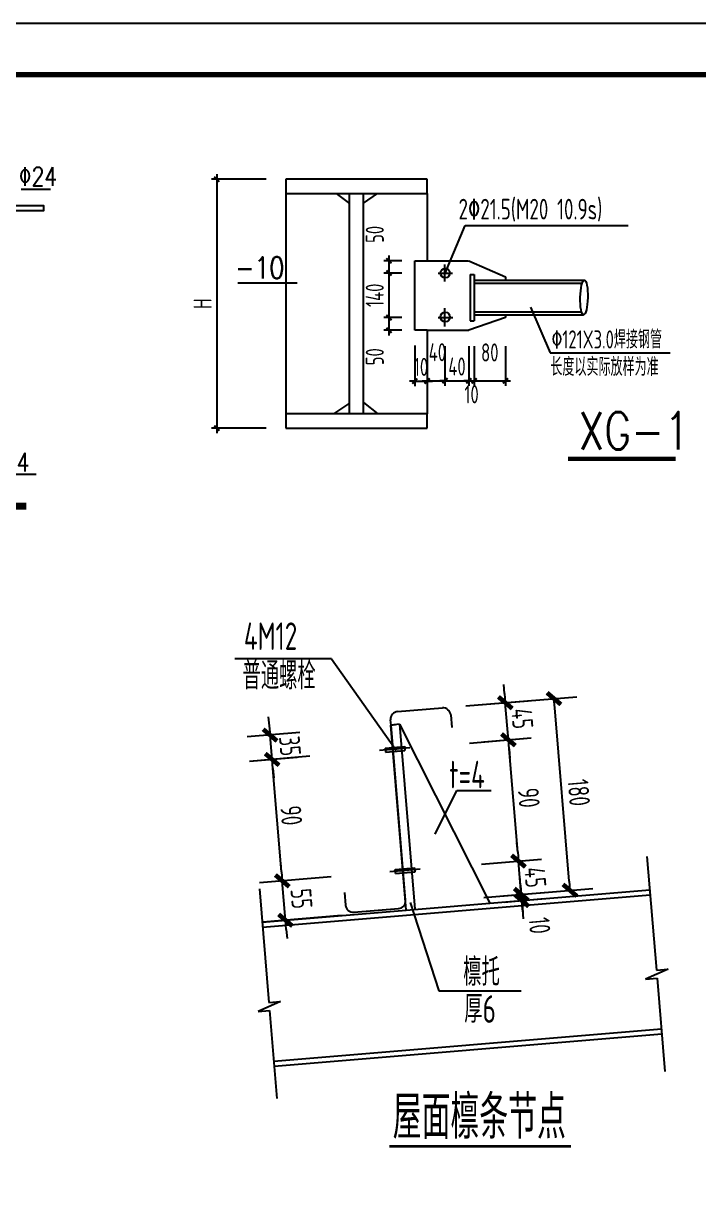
# Model space of a CAD drawing. Header units: millimetres. Extents: x 4533265 to 4958735, y 18976699 to 19555898.
# Drawn here: x 4680953 to 4694088, y 19041831 to 19064398 of the extents above; entities that cross this region are included whole.
import ezdxf

# ---------------------------------------------------------------- set-up
doc = ezdxf.new("R2010")
doc.units = ezdxf.units.MM
doc.header["$LTSCALE"] = 1000
doc.header["$MEASUREMENT"] = 0
doc.linetypes.add('DOTE', pattern=[2.42, 2, -0.2, 0.02, -0.2])
doc.layers.get('Defpoints').update_dxf_attribs({"color": 1})
for name, color, linetype in [('1', 7, 'Continuous'), ('1001', 3, 'Continuous'), ('3T_WOOD', 21, 'Continuous'), ('GL', 2, 'Continuous'), ('PUB_DIM', 161, 'Continuous'), ('PUB_TEXT', 7, 'Continuous'), ('TEXT', 7, 'Continuous'), ('THIN', 7, 'Continuous'), ('TK', 4, 'Continuous'), ('图层1', 8, 'Continuous'), ('折断号', 3, 'Continuous'), ('文字', 4, 'Continuous'), ('轮廓线', 7, 'Continuous'), ('连接件', 2, 'Continuous')]:
    doc.layers.add(name, color=color, linetype=linetype)
doc.styles.add('_HZTXT', font='txt.shx', dxfattribs={"width": 0.8, "bigfont": 'hztxt.shx'})
doc.styles.add('TSSD_Dimension', font='Tssdeng.shx', dxfattribs={"width": 0.7, "bigfont": 'hztxt.shx'})
doc.styles.add('TSSD_REIN', font='tssdeng.shx', dxfattribs={"width": 0.7, "bigfont": 'tssdchn.shx'})
doc.dimstyles.new('TSSD_20_100', dxfattribs={"dimtxt": 350, "dimasz": 100, "dimexe": 100, "dimexo": 250, "dimgap": 100, "dimtad": 1, "dimdec": 0, "dimlfac": 0.2, "dimzin": 0, "dimdsep": 46, "dimtxsty": 'TSSD_Dimension', "dimblk": 'ARCHTICK', "dimblk1": 'ARCHTICK', "dimblk2": 'ARCHTICK', "dimcen": 0, "dimdle": 100, "dimclrt": 7, "dimadec": 0, "dimazin": 0, "dimtfac": 1, "dimtdec": 0, "dimtix": 1, "dimtmove": 2, "dimatfit": 3, "dimfxl": 0, "dimtolj": 1, "dimtzin": 0, "dimarcsym": 0})

# ---------------------------------------------------------------- blocks, each defined once
blk = doc.blocks.new('AUDIT_D_060801165916-2')
blk.add_line((-1, 0), (0, 0))
at = {"const_width": 0.5}
blk.add_lwpolyline([(-0.7, -0.7), (0.7, 0.7)], dxfattribs=at)
blk = doc.blocks.new('5654654654')
at = {"layer": '轮廓线'}
h = blk.add_hatch(color=256, dxfattribs=at)
h.paths.add_polyline_path([(-104782, -1023), (-104784, -993), (-104890, -1002), (-104888, -1031)])
h.paths.add_polyline_path([(-104779, -1052), (-104782, -1023), (-104888, -1031), (-104885, -1061)])
h.paths.add_polyline_path([(-104909, -1033), (-104907, -1063), (-104885, -1061), (-104888, -1031)])
h.paths.add_polyline_path([(-104890, -1002), (-104912, -1004), (-104909, -1033), (-104888, -1031)])
h.paths.add_polyline_path([(-104683, -1014), (-104685, -985), (-104784, -993), (-104782, -1023)])
h.paths.add_polyline_path([(-104782, -1023), (-104779, -1052), (-104680, -1044), (-104683, -1014)])
h.paths.add_polyline_path([(-104683, -1014), (-104680, -1044), (-104623, -1039), (-104625, -1010)])
h.paths.add_polyline_path([(-104625, -1010), (-104627, -980), (-104685, -985), (-104683, -1014)])
h = blk.add_hatch(color=256, dxfattribs=at)
h.paths.add_polyline_path([(-104743, -2762), (-104765, -2764), (-104763, -2793), (-104741, -2791)])
h.paths.add_polyline_path([(-104760, -2822), (-104738, -2820), (-104741, -2791), (-104763, -2793)])
h.paths.add_polyline_path([(-104635, -2782), (-104638, -2753), (-104743, -2762), (-104741, -2791)])
h.paths.add_polyline_path([(-104633, -2812), (-104635, -2782), (-104741, -2791), (-104738, -2820)])
h.paths.add_polyline_path([(-104536, -2774), (-104539, -2745), (-104638, -2753), (-104635, -2782)])
h.paths.add_polyline_path([(-104635, -2782), (-104633, -2812), (-104534, -2803), (-104536, -2774)])
h.paths.add_polyline_path([(-104481, -2740), (-104539, -2745), (-104536, -2774), (-104478, -2769)])
h.paths.add_polyline_path([(-104476, -2798), (-104478, -2769), (-104536, -2774), (-104534, -2803)])
at = {"color": 0, "linetype": 'ByBlock'}
for p, q in [((-103178, -214), (-103189, -82)), ((-103740, -394), (-102130, -260)), ((-103740, -394), (-102836, -319)), ((-103122, -885), (-103167, -347)), ((-102241, -2934), (-102450, -420)), ((-106591, -684), (-106602, -552)), ((-106148, -781), (-106911, -844)), ((-106550, -1170), (-106580, -817)), ((-106550, -1170), (-106580, -817)), ((-103685, -932), (-102791, -857)), ((-103481, -915), (-102791, -857)), ((-106003, -1124), (-106881, -1198)), ((-106188, -1140), (-106881, -1198)), ((-103111, -1017), (-103100, -1150)), ((-102987, -2512), (-103111, -1017)), ((-106539, -1303), (-106528, -1435)), ((-106415, -2797), (-106539, -1303)), ((-102987, -2512), (-102998, -2379)), ((-106415, -2797), (-106426, -2665)), ((-103514, -2689), (-102644, -2617)), ((-103514, -2689), (-102644, -2617)), ((-102936, -3126), (-102976, -2644)), ((-102947, -2993), (-102958, -2861)), ((-105694, -2871), (-106735, -2957)), ((-105694, -2871), (-106735, -2957)), ((-106356, -3501), (-106403, -2930)), ((-103478, -3171), (-101898, -3039)), ((-103478, -3171), (-102604, -3098)), ((-103194, -3147), (-102604, -3098)), ((-103186, -3237), (-102597, -3188)), ((-102936, -3126), (-102928, -3216)), ((-102936, -3126), (-102928, -3216)), ((-102925, -3258), (-102914, -3391)), ((-102917, -3348), (-102906, -3481)), ((-105543, -3434), (-106687, -3529)), ((-106345, -3634), (-106334, -3766))]:
    blk.add_line(p, q, dxfattribs=at)
for p, q in [((-104702, -660), (-103393, -3254)), ((-104186, -2251), (-103870, -1619)), ((-103870, -1619), (-103374, -1619)), ((-104547, -3242), (-104132, -4527)), ((-104132, -4527), (-102936, -4527))]:
    blk.add_line(p, q)
at = {"const_width": 37.8}
blk.add_lwpolyline([(-104851, -6779), (-102212, -6779)], dxfattribs=at)
at = {"layer": 'Defpoints', "color": 0, "linetype": 'ByBlock'}
for p in [(-102461, -288), (-104071, -422), (-104071, -422), (-103167, -347), (-106580, -817), (-103122, -885), (-106550, -1170), (-102976, -2644), (-106403, -2930), (-102928, -3216), (-105212, -3406)]:
    blk.add_point(p, dxfattribs=at)
at = {"layer": 'GL', "color": 4}
for p, q in [((-106695, -3530), (-101071, -3061)), ((-106688, -3603), (-101065, -3134)), ((-106527, -5544), (-100903, -5076)), ((-106521, -5618), (-100897, -5149))]:
    blk.add_line(p, q, dxfattribs=at)
at = {"layer": 'THIN'}
for q in [(-107093, 287), (-104749, -1033)]:
    blk.add_line((-105687, 287), q, dxfattribs=at)
at = {"layer": '折断号', "ltscale": 2}
for p, q in [((-101112, -2577), (-100974, -4226)), ((-106735, -3046), (-106598, -4694)), ((-100805, -4212), (-101131, -4357)), ((-101131, -4357), (-100964, -4343)), ((-100974, -4226), (-100805, -4212)), ((-100964, -4343), (-100852, -5694)), ((-106428, -4680), (-106755, -4825)), ((-106598, -4694), (-106428, -4680)), ((-106755, -4825), (-106588, -4812)), ((-106588, -4812), (-106482, -6086))]:
    blk.add_line(p, q, dxfattribs=at)
at = {"layer": '轮廓线'}
for p, q in [((-104829, -671), (-104759, -665)), ((-104551, -1003), (-104991, -1040)), ((-104912, -1004), (-104627, -980)), ((-104912, -1004), (-104907, -1063)), ((-104627, -980), (-104623, -1039)), ((-104907, -1063), (-104623, -1039)), ((-104404, -2763), (-104844, -2800)), ((-104765, -2764), (-104481, -2740)), ((-104760, -2822), (-104765, -2764)), ((-104760, -2822), (-104476, -2798)), ((-104476, -2798), (-104481, -2740))]:
    blk.add_line(p, q, dxfattribs=at)
at = {"layer": '轮廓线', "const_width": 33.3}
for points in [[(-104825, -671), (-104831, -596, -0.414214), (-104730, -476), (-104080, -422, -0.414214), (-103960, -524), (-103945, -707)], [(-105499, -3101), (-105484, -3284, 0.414214), (-105364, -3385), (-104715, -3331, 0.414214), (-104613, -3211), (-104825, -671)]]:
    blk.add_lwpolyline(points, format="xyb", dxfattribs=at)
at = {"layer": '连接件'}
for p, q in [((-104606, -3355), (-104829, -671)), ((-104702, -660), (-104825, -671)), ((-104702, -656), (-104479, -3340))]:
    blk.add_line(p, q, dxfattribs=at)
at = {"color": 0, "linetype": 'ByBlock', "xscale": 133.0000000000003, "yscale": 133, "zscale": 133}
for p, rotation in [((-102461, -288), 94.76360000460997), ((-103167, -347), 274.76360000461), ((-106580, -817), 274.76360000461), ((-103122, -885), 94.76360000460997), ((-103122, -885), 94.76360000460997), ((-106550, -1170), 94.76360000460997), ((-106550, -1170), 94.76360000460997), ((-102976, -2644), 274.76360000461), ((-102976, -2644), 274.76360000461), ((-106403, -2930), 274.76360000461), ((-106403, -2930), 274.76360000461), ((-102936, -3126), 274.7636000000807), ((-102936, -3126), 94.76360000460997), ((-102230, -3067), 274.76360000461), ((-102928, -3216), 94.76360000008071), ((-106356, -3501), 94.76360000460997)]:
    blk.add_blockref('AUDIT_D_060801165916-2', p, dxfattribs=dict(at, rotation=rotation))
at = {"color": 7, "linetype": 'ByBlock', "char_height": 300, "attachment_point": 5, "rotation": 274.7636, "style": 'TSSD_Dimension'}
for s, insert in [('45', (-102921, -577)), ('35', (-106291, -975)), ('180', (-102100, -1650)), ('90', (-102825, -1726)), ('90', (-106272, -1982)), ('45', (-102732, -2879)), ('55', (-106124, -3188)), ('\\A1;10', (-102669, -3578))]:
    blk.add_mtext(s, dxfattribs=dict(at, insert=insert))
at = {"layer": '1', "linetype": 'Continuous', "style": 'TSSD_REIN', "width": 0.7}
for s, p in [('檩托', (-103778, -4452)), ('厚6', (-103763, -4989))]:
    blk.add_text(s, height=400, dxfattribs=at).set_placement(p)
at = {"layer": 'TEXT', "style": 'TSSD_REIN', "width": 0.7}
blk.add_text('屋面檩条节点', height=630, dxfattribs=at).set_placement((-104801, -6671))
at = {"layer": '文字', "color": 7, "linetype": 'Continuous', "ltscale": 0.5, "style": 'TSSD_REIN', "width": 0.7}
for s, p in [('4M12', (-106961, 418)), ('普通螺栓', (-106980, -155)), ('t=4', (-103981, -1588))]:
    blk.add_text(s, height=399, dxfattribs=at).set_placement(p)
blk = doc.blocks.new('QW234Q23312321')
blk.add_lwpolyline([(-316342.3, 15084656.6), (-315794.8, 15085281.4), (-314760.6, 15085281.4)])
at = {"const_width": 134.5}
blk.add_lwpolyline([(-318592.9, 15084659.3), (-314949.8, 15084659.3)], dxfattribs=at)
at = {"layer": 'PUB_DIM'}
blk.add_line((-315052.3, 15090793.1), (-314484.2, 15090793.1), dxfattribs=at)
blk.add_lwpolyline([(-316689.7, 15090474.2), (-314618.5, 15090474.2), (-314618.5, 15090369.4), (-316689.7, 15090369.4)], close=True, dxfattribs=at)
at = {"style": '_HZTXT', "width": 0.8}
for p in [(-315094.6, 15090856.8), (-315626.8, 15085331.3)]:
    blk.add_text('\x8224', height=358.68, dxfattribs=at).set_placement(p)
blk = doc.blocks.new('_ArchTick')
at = {"color": 0, "linetype": 'ByBlock', "const_width": 0.4}
blk.add_lwpolyline([(-0.5, -0.5), (0.5, 0.5)], dxfattribs=at)
blk = doc.blocks.new('*D59')
at = {"layer": 'Defpoints', "color": 0}
for p in [(-307452, 15086712), (-306846, 15086712), (-306846, 15085791)]:
    blk.add_point(p, dxfattribs=at)
at = {"layer": 'PUB_DIM', "color": 0, "lineweight": -2}
for p, q in [((-307452, 15086462), (-307452, 15085691)), ((-306846, 15086462), (-306846, 15085691)), ((-307552, 15085791), (-306746, 15085791))]:
    blk.add_line(p, q, dxfattribs=at)
at = {"layer": 'PUB_DIM', "color": 0, "lineweight": -2, "xscale": 100, "yscale": 100, "zscale": 100, "rotation": 180}
blk.add_blockref('_ArchTick', (-307452, 15085791), dxfattribs=at)
at = {"layer": 'PUB_DIM', "color": 0, "lineweight": -2, "xscale": 100, "yscale": 100, "zscale": 100}
blk.add_blockref('_ArchTick', (-306846, 15085791), dxfattribs=at)
at = {"layer": 'PUB_DIM', "color": 7, "insert": (-307149, 15086338), "char_height": 350, "attachment_point": 5, "style": 'TSSD_Dimension'}
blk.add_mtext('\\A1;80', dxfattribs=at)
blk = doc.blocks.new('*D60')
at = {"layer": 'Defpoints', "color": 0}
for p in [(-307553, 15086712), (-307452, 15086712), (-307452, 15085791)]:
    blk.add_point(p, dxfattribs=at)
at = {"layer": 'PUB_DIM', "color": 0, "lineweight": -2}
for p, q in [((-307553, 15086462), (-307553, 15085691)), ((-307452, 15086462), (-307452, 15085691)), ((-307553, 15085791), (-307653, 15085791)), ((-307553, 15085791), (-307452, 15085791)), ((-307452, 15085791), (-307352, 15085791))]:
    blk.add_line(p, q, dxfattribs=at)
at = {"layer": 'PUB_DIM', "color": 0, "lineweight": -2, "xscale": 100, "yscale": 100, "zscale": 100}
blk.add_blockref('_ArchTick', (-307553, 15085791), dxfattribs=at)
at = {"layer": 'PUB_DIM', "color": 0, "lineweight": -2, "xscale": 100, "yscale": 100, "zscale": 100, "rotation": 180}
blk.add_blockref('_ArchTick', (-307452, 15085791), dxfattribs=at)
at = {"layer": 'PUB_DIM', "color": 7, "insert": (-307502, 15085529), "char_height": 350, "attachment_point": 5, "style": 'TSSD_Dimension'}
blk.add_mtext('\\A1;10', dxfattribs=at)
blk = doc.blocks.new('*D61')
at = {"layer": 'Defpoints', "color": 0}
for p in [(-308601, 15087873), (-309100, 15087013), (-308601, 15087013)]:
    blk.add_point(p, dxfattribs=at)
at = {"layer": 'PUB_DIM', "color": 0, "lineweight": -2}
for p, q in [((-309100, 15087973), (-309100, 15086913)), ((-308851, 15087873), (-309200, 15087873)), ((-308851, 15087013), (-309200, 15087013))]:
    blk.add_line(p, q, dxfattribs=at)
at = {"layer": 'PUB_DIM', "color": 0, "lineweight": -2, "xscale": 100, "yscale": 100, "zscale": 100}
for p, rotation in [((-309100, 15087873), 90), ((-309100, 15087013), 270)]:
    blk.add_blockref('_ArchTick', p, dxfattribs=dict(at, rotation=rotation))
at = {"layer": 'PUB_DIM', "color": 7, "insert": (-309375, 15087443), "char_height": 350, "attachment_point": 5, "rotation": 90, "style": 'TSSD_Dimension'}
blk.add_mtext('\\A1;140', dxfattribs=at)
blk = doc.blocks.new('*D62')
at = {"layer": 'Defpoints', "color": 0}
for p in [(-308601, 15087013), (-309100, 15086766), (-308601, 15086766)]:
    blk.add_point(p, dxfattribs=at)
at = {"layer": 'PUB_DIM', "color": 0, "lineweight": -2}
for p, q in [((-308851, 15087013), (-309200, 15087013)), ((-309100, 15087113), (-309100, 15086666)), ((-308851, 15086766), (-309200, 15086766))]:
    blk.add_line(p, q, dxfattribs=at)
at = {"layer": 'PUB_DIM', "color": 0, "lineweight": -2, "xscale": 100, "yscale": 100, "zscale": 100}
for p, rotation in [((-309100, 15087013), 90), ((-309100, 15086766), 270)]:
    blk.add_blockref('_ArchTick', p, dxfattribs=dict(at, rotation=rotation))
at = {"layer": 'PUB_DIM', "color": 7, "insert": (-309374, 15086255), "char_height": 350, "attachment_point": 5, "rotation": 90, "style": 'TSSD_Dimension'}
blk.add_mtext('\\A1;50', dxfattribs=at)
blk = doc.blocks.new('*D63')
at = {"layer": 'Defpoints', "color": 0}
for p in [(-308601, 15088110), (-309100, 15087873), (-308601, 15087873)]:
    blk.add_point(p, dxfattribs=at)
at = {"layer": 'PUB_DIM', "color": 0, "lineweight": -2}
for p, q in [((-309100, 15088210), (-309100, 15087773)), ((-308851, 15088110), (-309200, 15088110)), ((-308851, 15087873), (-309200, 15087873))]:
    blk.add_line(p, q, dxfattribs=at)
at = {"layer": 'PUB_DIM', "color": 0, "lineweight": -2, "xscale": 100, "yscale": 100, "zscale": 100}
for p, rotation in [((-309100, 15088110), 90), ((-309100, 15087873), 270)]:
    blk.add_blockref('_ArchTick', p, dxfattribs=dict(at, rotation=rotation))
at = {"layer": 'PUB_DIM', "color": 7, "insert": (-309374, 15088621), "char_height": 350, "attachment_point": 5, "rotation": 90, "style": 'TSSD_Dimension'}
blk.add_mtext('\\A1;50', dxfattribs=at)
blk = doc.blocks.new('*D64')
at = {"layer": 'Defpoints', "color": 0}
for p in [(-308601, 15086721), (-308360, 15086721), (-308360, 15085784)]:
    blk.add_point(p, dxfattribs=at)
at = {"layer": 'PUB_DIM', "color": 0, "lineweight": -2}
for p, q in [((-308601, 15086471), (-308601, 15085684)), ((-308360, 15086471), (-308360, 15085684)), ((-308601, 15085784), (-308701, 15085784)), ((-308601, 15085784), (-308360, 15085784)), ((-308360, 15085784), (-308260, 15085784))]:
    blk.add_line(p, q, dxfattribs=at)
at = {"layer": 'PUB_DIM', "color": 0, "lineweight": -2, "xscale": 100, "yscale": 100, "zscale": 100}
blk.add_blockref('_ArchTick', (-308601, 15085784), dxfattribs=at)
at = {"layer": 'PUB_DIM', "color": 0, "lineweight": -2, "xscale": 100, "yscale": 100, "zscale": 100, "rotation": 180}
blk.add_blockref('_ArchTick', (-308360, 15085784), dxfattribs=at)
at = {"layer": 'PUB_DIM', "color": 7, "insert": (-308480, 15086059), "char_height": 350, "attachment_point": 5, "style": 'TSSD_Dimension'}
blk.add_mtext('\\A1;10', dxfattribs=at)
blk = doc.blocks.new('*D65')
at = {"layer": 'Defpoints', "color": 0}
for p in [(-308360, 15086712), (-308016, 15086712), (-308016, 15085791)]:
    blk.add_point(p, dxfattribs=at)
at = {"layer": 'PUB_DIM', "color": 0, "lineweight": -2}
for p, q in [((-308360, 15086462), (-308360, 15085691)), ((-308016, 15086462), (-308016, 15085691)), ((-308460, 15085791), (-307916, 15085791))]:
    blk.add_line(p, q, dxfattribs=at)
at = {"layer": 'PUB_DIM', "color": 0, "lineweight": -2, "xscale": 100, "yscale": 100, "zscale": 100, "rotation": 180}
blk.add_blockref('_ArchTick', (-308360, 15085791), dxfattribs=at)
at = {"layer": 'PUB_DIM', "color": 0, "lineweight": -2, "xscale": 100, "yscale": 100, "zscale": 100}
blk.add_blockref('_ArchTick', (-308016, 15085791), dxfattribs=at)
at = {"layer": 'PUB_DIM', "color": 7, "insert": (-308163, 15086343), "char_height": 350, "attachment_point": 5, "style": 'TSSD_Dimension'}
blk.add_mtext('\\A1;40', dxfattribs=at)
blk = doc.blocks.new('*D66')
at = {"layer": 'Defpoints', "color": 0}
for p in [(-308016, 15086712), (-307553, 15086712), (-307553, 15085791)]:
    blk.add_point(p, dxfattribs=at)
at = {"layer": 'PUB_DIM', "color": 0, "lineweight": -2}
for p, q in [((-308016, 15086462), (-308016, 15085691)), ((-307553, 15086462), (-307553, 15085691)), ((-308016, 15085791), (-308116, 15085791)), ((-308016, 15085791), (-307553, 15085791)), ((-307553, 15085791), (-307453, 15085791))]:
    blk.add_line(p, q, dxfattribs=at)
at = {"layer": 'PUB_DIM', "color": 0, "lineweight": -2, "xscale": 100, "yscale": 100, "zscale": 100}
blk.add_blockref('_ArchTick', (-308016, 15085791), dxfattribs=at)
at = {"layer": 'PUB_DIM', "color": 0, "lineweight": -2, "xscale": 100, "yscale": 100, "zscale": 100, "rotation": 180}
blk.add_blockref('_ArchTick', (-307553, 15085791), dxfattribs=at)
at = {"layer": 'PUB_DIM', "color": 7, "insert": (-307784, 15086066), "char_height": 350, "attachment_point": 5, "style": 'TSSD_Dimension'}
blk.add_mtext('\\A1;40', dxfattribs=at)
blk = doc.blocks.new('*D72')
at = {"layer": 'Defpoints', "color": 0}
for p in [(-311223, 15089686), (-312431, 15084875), (-311223, 15084875)]:
    blk.add_point(p, dxfattribs=at)
at = {"layer": 'PUB_DIM', "color": 0, "lineweight": -2}
for p, q in [((-312431, 15089786), (-312431, 15084775)), ((-311473, 15089686), (-312531, 15089686)), ((-311473, 15084875), (-312531, 15084875))]:
    blk.add_line(p, q, dxfattribs=at)
at = {"layer": 'PUB_DIM', "color": 0, "lineweight": -2, "xscale": 100, "yscale": 100, "zscale": 100}
for p, rotation in [((-312431, 15089686), 90), ((-312431, 15084875), 270)]:
    blk.add_blockref('_ArchTick', p, dxfattribs=dict(at, rotation=rotation))
at = {"layer": 'PUB_DIM', "color": 7, "insert": (-312706, 15087281), "char_height": 350, "attachment_point": 5, "rotation": 90, "style": 'TSSD_Dimension'}
blk.add_mtext('\\A1;H', dxfattribs=at)
blk = doc.blocks.new('GeYuanFrame_05871524', base_point=(20.09, 4.53))
at = {"layer": 'TK'}
blk.add_lwpolyline([(20.09, 4.53), (20.09, 598.53), (861.09, 598.53), (861.09, 4.53)], close=True, dxfattribs=at)
at = {"layer": 'TK', "const_width": 1}
blk.add_lwpolyline([(45.09, 588.53), (851.09, 588.53), (851.09, 14.53), (45.09, 14.53)], close=True, dxfattribs=at)
blk = doc.blocks.new('3WQ43W24W42423')
for p, q in [((-307531.7, 15087843.9), (-307531.7, 15086952.3)), ((-307531.7, 15087843.9), (-307451.7, 15087843.9)), ((-307451.7, 15087843.9), (-307451.7, 15086952.3)), ((-307531.7, 15086952.3), (-307451.7, 15086952.3))]:
    blk.add_line(p, q)
at = {"layer": '1001'}
for p, q in [((-311096.5, 15089686.1), (-311096.5, 15089412.5)), ((-308360.5, 15089686.1), (-311096.5, 15089686.1)), ((-308360.5, 15089412.5), (-308360.5, 15089686.1)), ((-311096.5, 15089412.5), (-308360.5, 15089412.5)), ((-309865.3, 15085148.9), (-309865.3, 15089412.5)), ((-309591.7, 15085148.9), (-309591.7, 15089412.5)), ((-308360.5, 15085148.9), (-311096.5, 15085148.9)), ((-311096.5, 15085148.9), (-311096.5, 15084875.3)), ((-308360.5, 15084875.3), (-308360.5, 15085148.9)), ((-311096.5, 15084875.3), (-308360.5, 15084875.3))]:
    blk.add_line(p, q, dxfattribs=at)
at = {"layer": 'PUB_TEXT', "const_width": 84}
blk.add_lwpolyline([(-305635.3, 15084284), (-303553.9, 15084284)], dxfattribs=at)
at = {"layer": '图层1'}
for p, q in [((-311096.5, 15089412.5), (-311096.5, 15085148.9)), ((-310118.7, 15089412.5), (-309865.3, 15089220.5)), ((-309591.7, 15089223), (-309322.7, 15089412.5)), ((-308360.5, 15089412.5), (-308360.5, 15088109.8)), ((-308010.3, 15087872.5), (-307623.1, 15088794)), ((-307623.1, 15088794), (-304474.3, 15088794)), ((-308600.5, 15086766.4), (-308600.5, 15088109.8)), ((-308600.5, 15088109.8), (-307564, 15088109.8)), ((-308022, 15087708.8), (-308022, 15088036.3)), ((-307552.6, 15088109.8), (-306846.4, 15087802.4)), ((-310877.9, 15087678.8), (-312020.3, 15087678.8)), ((-308150.7, 15087872.5), (-307869.9, 15087872.5)), ((-307451.7, 15087843.9), (-307451.7, 15087371)), ((-307451.7, 15087735.5), (-305318.5, 15087735.5)), ((-307451.7, 15087676.9), (-305361.3, 15087676.9)), ((-306846.4, 15087802.4), (-306846.4, 15087735.5)), ((-308150.7, 15087013), (-307864, 15087013)), ((-308016.1, 15086837.5), (-308016.1, 15087194.2)), ((-306846.4, 15087016.9), (-307552.6, 15086766.4)), ((-307451.7, 15087122.8), (-305374.5, 15087122.8)), ((-307451.7, 15087064.1), (-305335.3, 15087064.1)), ((-306846.4, 15087064.1), (-306846.4, 15087016.9)), ((-306361.9, 15087214.9), (-305978.8, 15086329.5)), ((-308360.5, 15086766.4), (-308600.5, 15086766.4)), ((-308360.5, 15086766.4), (-308360.5, 15085148.9)), ((-308360.5, 15086766.4), (-307552.6, 15086766.4)), ((-305978.8, 15086329.5), (-303658.1, 15086329.5)), ((-309865.3, 15085360.5), (-310172.1, 15085148.9)), ((-309591.7, 15085371.2), (-309317.4, 15085148.9))]:
    blk.add_line(p, q, dxfattribs=at)
for centre in [(-308012, 15087873), (-308012, 15087024.2)]:
    blk.add_circle(centre, 92, dxfattribs=at)
blk.add_ellipse((-305326.9, 15087399.8), major_axis=(8.4, 335.7), ratio=0.2161638, dxfattribs=at)
at = {"layer": 'PUB_TEXT'}
for s, height, style, width, p in [('2\x8221.5(M20 10.9s)', 400, 'TSSD_REIN', 0.7, (-307754.3, 15088908.9)), ('-10', 420, '_HZTXT', 0.8, (-312075.5, 15087765.8)), ('\x82121X3.0焊接钢管', 350, 'TSSD_REIN', 0.7, (-305956.1, 15086415)), ('长度以实际放样为准', 350, 'TSSD_REIN', 0.7, (-305977.1, 15085885.2)), ('XG-1', 720, '_HZTXT', 0.8, (-305429.8, 15084464))]:
    blk.add_text(s, height=height, dxfattribs=dict(at, style=style, width=width)).set_placement(p)
at = {"layer": 'PUB_DIM'}
for p1, p2, distance, text, picture, middle in [((-311223.2, 15089686.1), (-311223.2, 15084875.3), -1207.9, 'H', '*D72', (-312706.1, 15087280.7)), ((-308600.5, 15087872.5), (-308600.5, 15087013), -499.9, '140', '*D61', (-309375.5, 15087442.7)), ((-308600.5, 15086720.6), (-308360.5, 15086720.6), -936.6, '10', '*D64', (-308480.5, 15086058.9)), ((-308016.1, 15086712.2), (-307552.6, 15086712.2), -921, '40', '*D66', (-307784.4, 15086066.2))]:
    dim = blk.add_aligned_dim(p1=p1, p2=p2, distance=distance, text=text, dimstyle='TSSD_20_100', dxfattribs=at)
    dim.commit()
    dim.dimension.update_dxf_attribs({"geometry": picture, "text_midpoint": middle})
for base, p1, p2, angle, text, picture, middle in [((-309100.5, 15087872.5), (-308600.5, 15088109.8), (-308600.5, 15087872.5), 270, '50', '*D63', (-309374.1, 15088621.1)), ((-309100.5, 15086766.4), (-308600.5, 15087013), (-308600.5, 15086766.4), 270, '50', '*D62', (-309374.1, 15086255.2)), ((-308016.1, 15085791.2), (-308360.5, 15086712.2), (-308016.1, 15086712.2), 0, '40', '*D65', (-308162.9, 15086342.8)), ((-307451.7, 15085791.2), (-307552.6, 15086712.2), (-307451.7, 15086712.2), 0, '10', '*D60', (-307502.1, 15085528.5)), ((-306846.4, 15085791.2), (-307451.7, 15086712.2), (-306846.4, 15086712.2), 0, '80', '*D59', (-307149, 15086337.9))]:
    dim = blk.add_linear_dim(base=base, p1=p1, p2=p2, angle=angle, text=text, dimstyle='TSSD_20_100', dxfattribs=at)
    dim.commit()
    dim.dimension.update_dxf_attribs({"geometry": picture, "text_midpoint": middle, "dimtype": 129})

msp = doc.modelspace()

# ---------------------------------------------------------------- block references
at = {"linetype": 'DOTE', "xscale": 1.005000002682209, "yscale": 1.004999998956919, "zscale": 1.005}
msp.add_blockref('QW234Q23312321', (4997537.6, 3894930), dxfattribs=at)
at = {"xscale": 1.005000002682209, "yscale": 1.004999998956919, "zscale": 1.005}
msp.add_blockref('3WQ43W24W42423', (4998709.3, 3896231.7), dxfattribs=at)
at = {"layer": '1', "color": 7, "linetype": 'Continuous', "xscale": 1.340000003576279, "yscale": 1.339999999850988, "zscale": 1.34}
msp.add_blockref('5654654654', (4828570.1, 19051661.7), dxfattribs=at)
at = {"layer": '3T_WOOD', "xscale": 100, "yscale": 100, "zscale": 100}
msp.add_blockref('GeYuanFrame_05871524', (4662773.6, 19004998.1), dxfattribs=at)

doc.saveas('drawing.dxf')
